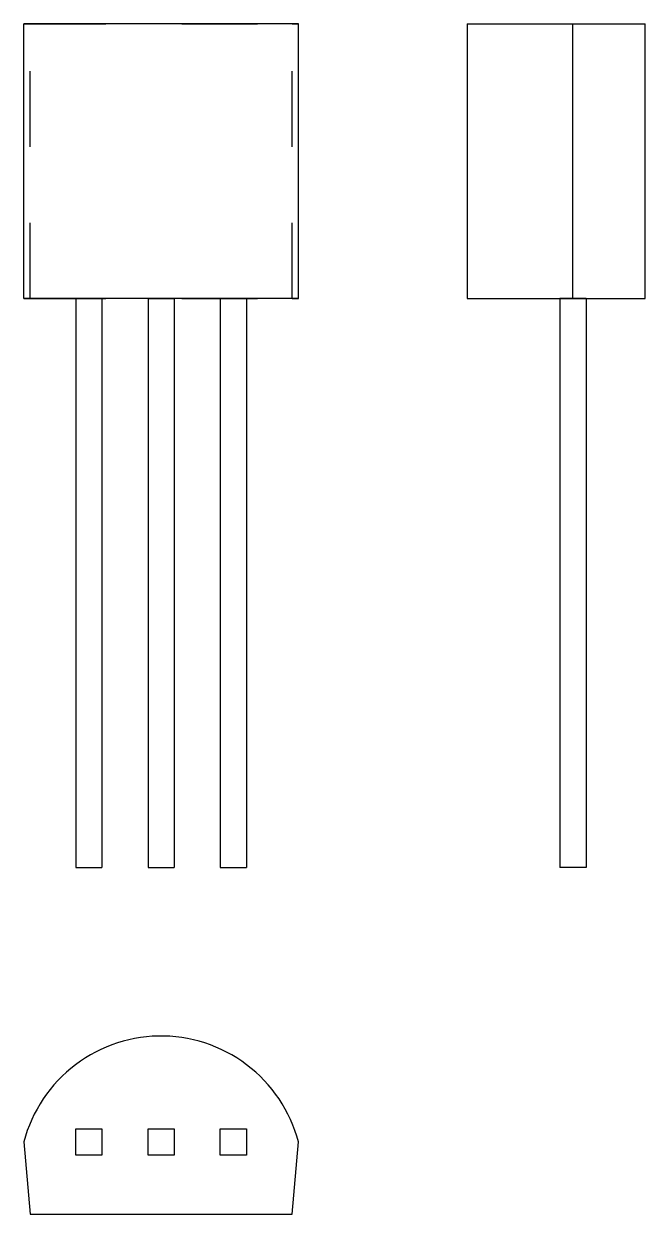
# Model space of a CAD drawing. Extents: x 0 to 0.82, y 0 to 1.57.
import ezdxf

# ---------------------------------------------------------------- set-up
doc = ezdxf.new("R2010")
doc.units = 0
doc.linetypes.add('HIDDEN', pattern=[0.055613, 0.037094, -0.018519])
for name, color, linetype in [('FRONT', 7, 'CONTINUOUS'), ('FRONT_HID', 7, 'HIDDEN'), ('LEFT', 7, 'CONTINUOUS'), ('LEFT_HID', 7, 'HIDDEN'), ('TOP', 7, 'CONTINUOUS'), ('TOP_HID', 7, 'HIDDEN')]:
    doc.layers.add(name, color=color, linetype=linetype)

msp = doc.modelspace()

# ---------------------------------------------------------------- linework, layer by layer
at = {"layer": 'FRONT'}
for p, q in [((0, 1.207316), (0, 1.569566)), ((0.36225, 1.569566), (0, 1.569566)), ((0.36225, 1.207316), (0.36225, 1.569566)), ((0.36225, 1.207316), (0, 1.207316)), ((0.068625, 1.207316), (0.068625, 0.457316)), ((0.103125, 1.207316), (0.103125, 0.457316)), ((0.163875, 1.207316), (0.163875, 0.457316)), ((0.198375, 1.207316), (0.198375, 0.457316)), ((0.259125, 1.207316), (0.259125, 0.457316)), ((0.293625, 1.207316), (0.293625, 0.457316)), ((0.068625, 0.457316), (0.103125, 0.457316)), ((0.163875, 0.457316), (0.198375, 0.457316)), ((0.259125, 0.457316), (0.293625, 0.457316))]:
    msp.add_line(p, q, dxfattribs=at)
at = {"layer": 'FRONT_HID', "linetype": 'HIDDEN'}
for p, q in [((0, 1.569566), (0.008333, 1.569566)), ((0.008333, 1.207316), (0.008333, 1.569566)), ((0.008333, 1.569566), (0.353917, 1.569566)), ((0.353917, 1.207316), (0.353917, 1.569566)), ((0.353917, 1.569566), (0.36225, 1.569566)), ((0, 1.207316), (0.008333, 1.207316)), ((0.008333, 1.207316), (0.353917, 1.207316)), ((0.068625, 1.207316), (0.103125, 1.207316)), ((0.103125, 1.207316), (0.068625, 1.207316)), ((0.163875, 1.207316), (0.198375, 1.207316)), ((0.198375, 1.207316), (0.163875, 1.207316)), ((0.259125, 1.207316), (0.293625, 1.207316)), ((0.293625, 1.207316), (0.259125, 1.207316)), ((0.353917, 1.207316), (0.36225, 1.207316))]:
    msp.add_line(p, q, dxfattribs=at)
at = {"layer": 'LEFT'}
for p, q in [((0.5847, 1.569566), (0.724357, 1.569566)), ((0.5847, 1.569566), (0.5847, 1.207316)), ((0.724357, 1.207316), (0.724357, 1.569566)), ((0.724357, 1.569566), (0.819607, 1.569566)), ((0.819607, 1.207316), (0.819607, 1.569566)), ((0.5847, 1.207316), (0.724357, 1.207316)), ((0.707107, 1.207316), (0.707107, 0.457316)), ((0.724357, 1.207316), (0.819607, 1.207316)), ((0.741607, 1.207316), (0.741607, 0.457316)), ((0.741607, 0.457316), (0.707107, 0.457316))]:
    msp.add_line(p, q, dxfattribs=at)
at = {"layer": 'LEFT_HID', "linetype": 'HIDDEN'}
for p, q in [((0.741607, 1.207316), (0.707107, 1.207316)), ((0.707107, 1.207316), (0.741607, 1.207316)), ((0.741607, 1.207316), (0.707107, 1.207316)), ((0.707107, 1.207316), (0.741607, 1.207316)), ((0.741607, 1.207316), (0.707107, 1.207316)), ((0.707107, 1.207316), (0.741607, 1.207316))]:
    msp.add_line(p, q, dxfattribs=at)
at = {"layer": 'TOP'}
for p, q in [((0.108852, 0.2204), (0.101712, 0.217236)), ((0.116118, 0.223263), (0.108852, 0.2204)), ((0.123497, 0.22582), (0.116118, 0.223263)), ((0.130977, 0.228068), (0.123497, 0.22582)), ((0.138543, 0.230002), (0.130977, 0.228068)), ((0.146184, 0.231618), (0.138543, 0.230002)), ((0.153886, 0.232915), (0.146184, 0.231618)), ((0.161634, 0.23389), (0.153886, 0.232915)), ((0.169417, 0.23454), (0.161634, 0.23389)), ((0.17722, 0.234866), (0.169417, 0.23454)), ((0.18503, 0.234866), (0.17722, 0.234866)), ((0.192833, 0.23454), (0.18503, 0.234866)), ((0.200616, 0.23389), (0.192833, 0.23454)), ((0.208364, 0.232915), (0.200616, 0.23389)), ((0.216066, 0.231618), (0.208364, 0.232915)), ((0.223707, 0.230002), (0.216066, 0.231618)), ((0.231273, 0.228068), (0.223707, 0.230002)), ((0.238753, 0.22582), (0.231273, 0.228068)), ((0.246132, 0.223263), (0.238753, 0.22582)), ((0.253398, 0.2204), (0.246132, 0.223263)), ((0.260538, 0.217236), (0.253398, 0.2204)), ((0.081167, 0.206001), (0.074651, 0.201696)), ((0.087857, 0.210031), (0.081167, 0.206001)), ((0.094709, 0.213778), (0.087857, 0.210031)), ((0.101712, 0.217236), (0.094709, 0.213778)), ((0.267541, 0.213778), (0.260538, 0.217236)), ((0.274393, 0.210031), (0.267541, 0.213778)), ((0.281083, 0.206001), (0.274393, 0.210031)), ((0.287599, 0.201696), (0.281083, 0.206001)), ((0.062186, 0.19229), (0.056258, 0.187205)), ((0.06832, 0.197123), (0.062186, 0.19229)), ((0.074651, 0.201696), (0.06832, 0.197123)), ((0.29393, 0.197123), (0.287599, 0.201696)), ((0.300064, 0.19229), (0.29393, 0.197123)), ((0.305992, 0.187205), (0.300064, 0.19229)), ((0.045063, 0.176317), (0.039816, 0.170532)), ((0.050547, 0.181878), (0.045063, 0.176317)), ((0.056258, 0.187205), (0.050547, 0.181878)), ((0.311703, 0.181878), (0.305992, 0.187205)), ((0.317187, 0.176317), (0.311703, 0.181878)), ((0.322434, 0.170532), (0.317187, 0.176317)), ((0.030068, 0.158332), (0.025583, 0.151938)), ((0.034815, 0.164534), (0.030068, 0.158332)), ((0.039816, 0.170532), (0.034815, 0.164534)), ((0.327435, 0.164534), (0.322434, 0.170532)), ((0.332182, 0.158332), (0.327435, 0.164534)), ((0.336667, 0.151938), (0.332182, 0.158332)), ((0.02137, 0.145363), (0.017434, 0.138617)), ((0.025583, 0.151938), (0.02137, 0.145363)), ((0.34088, 0.145363), (0.336667, 0.151938)), ((0.344816, 0.138617), (0.34088, 0.145363)), ((0.013782, 0.131713), (0.010422, 0.124664)), ((0.017434, 0.138617), (0.013782, 0.131713)), ((0.348468, 0.131713), (0.344816, 0.138617)), ((0.351828, 0.124664), (0.348468, 0.131713)), ((0.004597, 0.110174), (0.002143, 0.10276)), ((0.007359, 0.11748), (0.004597, 0.110174)), ((0.010422, 0.124664), (0.007359, 0.11748)), ((0.354891, 0.11748), (0.351828, 0.124664)), ((0.357653, 0.110174), (0.354891, 0.11748)), ((0.360107, 0.10276), (0.357653, 0.110174)), ((0.002143, 0.10276), (0, 0.09525)), ((0, 0.09525), (0.008333, 0)), ((0.353917, 0), (0.36225, 0.09525)), ((0.36225, 0.09525), (0.360107, 0.10276)), ((0.008333, 0), (0.353917, 0))]:
    msp.add_line(p, q, dxfattribs=at)
at = {"layer": 'TOP_HID', "linetype": 'HIDDEN'}
for p, q in [((0.068625, 0.078), (0.068625, 0.1125)), ((0.068625, 0.1125), (0.103125, 0.1125)), ((0.068625, 0.078), (0.068625, 0.1125)), ((0.068625, 0.1125), (0.103125, 0.1125)), ((0.103125, 0.1125), (0.103125, 0.078)), ((0.103125, 0.1125), (0.103125, 0.078)), ((0.163875, 0.078), (0.163875, 0.1125)), ((0.163875, 0.1125), (0.198375, 0.1125)), ((0.163875, 0.078), (0.163875, 0.1125)), ((0.163875, 0.1125), (0.198375, 0.1125)), ((0.198375, 0.1125), (0.198375, 0.078)), ((0.198375, 0.1125), (0.198375, 0.078)), ((0.259125, 0.078), (0.259125, 0.1125)), ((0.259125, 0.1125), (0.293625, 0.1125)), ((0.259125, 0.078), (0.259125, 0.1125)), ((0.259125, 0.1125), (0.293625, 0.1125)), ((0.293625, 0.1125), (0.293625, 0.078)), ((0.293625, 0.1125), (0.293625, 0.078)), ((0.103125, 0.078), (0.068625, 0.078)), ((0.103125, 0.078), (0.068625, 0.078)), ((0.198375, 0.078), (0.163875, 0.078)), ((0.198375, 0.078), (0.163875, 0.078)), ((0.293625, 0.078), (0.259125, 0.078)), ((0.293625, 0.078), (0.259125, 0.078))]:
    msp.add_line(p, q, dxfattribs=at)

doc.saveas('drawing.dxf')
